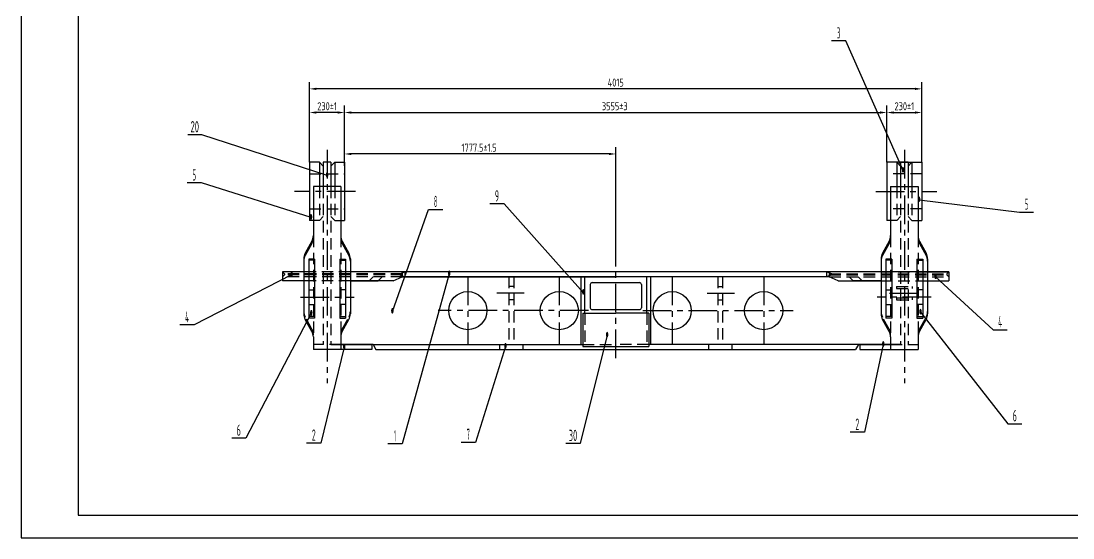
# Model space of a CAD drawing. Header units: millimetres. Extents: x 0 to 12615, y -98 to 8910.
# Drawn here: x 0 to 6897, y 0 to 3390 of the extents above; entities that cross this region are included whole.
import ezdxf
from ezdxf.enums import TextEntityAlignment as Align

# ---------------------------------------------------------------- set-up
doc = ezdxf.new("R2010")
doc.units = ezdxf.units.MM
doc.header["$LTSCALE"] = 150
doc.linetypes.add('F', pattern=[0.75, 0.5, -0.25])
doc.linetypes.add('G', pattern=[2, 1.25, -0.25, 0.25, -0.25])
for name, color, linetype in [('01', 7, 'Continuous'), ('02', 1, 'Continuous'), ('04', 2, 'F'), ('05', 4, 'G'), ('08', 1, 'Continuous'), ('11', 3, 'Continuous')]:
    doc.layers.add(name, color=color, linetype=linetype)
doc.styles.get("Standard").update_dxf_attribs({"font": 'isocp', "width": 0.707, "bigfont": 'intecad.shx'})
doc.dimstyles.new('INTE', dxfattribs={"dimscale": 15, "dimtxt": 3.5, "dimasz": 3, "dimexe": 3, "dimexo": 0, "dimgap": 1, "dimtad": 1, "dimdec": 3, "dimzin": 9, "dimdsep": 46, "dimtxsty": 'Standard', "dimcen": 0, "dimclrd": 1, "dimclre": 1, "dimclrt": 3, "dimaunit": 1, "dimadec": 0, "dimazin": 0, "dimtfac": 1, "dimtdec": 3, "dimtmove": 0, "dimatfit": 0, "dimfxl": 1, "dimarcsym": 0})

# ---------------------------------------------------------------- blocks, each defined once
blk = doc.blocks.new('*D58')
at = {"layer": '08', "color": 1, "lineweight": -2}
for p, q in [((2121.7, 2440.6), (2121.7, 2563.4)), ((3899.2, 1798.6), (3899.2, 2563.4)), ((3854.2, 2518.4), (2166.7, 2518.4))]:
    blk.add_line(p, q, dxfattribs=at)
at = {"layer": '08', "color": 1}
for points in [[(2166.7, 2525.9), (2166.7, 2510.9), (2121.7, 2518.4)], [(3854.2, 2525.9), (3854.2, 2510.9), (3899.2, 2518.4)]]:
    blk.add_solid(points, dxfattribs=at)
at = {"layer": 'Defpoints', "color": 0}
for p in [(2121.7, 2518.4), (2121.7, 2440.6), (3899.2, 1798.6)]:
    blk.add_point(p, dxfattribs=at)
at = {"layer": '08', "color": 3, "insert": (3003.3, 2559.7), "char_height": 52.5, "attachment_point": 5}
blk.add_mtext('1777.5%%p1.5', dxfattribs=at)
blk = doc.blocks.new('*D59')
at = {"layer": '08', "color": 1, "lineweight": -2}
for p, q in [((2121.7, 2464.3), (2121.7, 2835.2)), ((5676.7, 2464.3), (5676.7, 2835.2)), ((2166.7, 2790.2), (5631.7, 2790.2))]:
    blk.add_line(p, q, dxfattribs=at)
at = {"layer": '08', "color": 1}
for points in [[(2166.7, 2797.7), (2166.7, 2782.7), (2121.7, 2790.2)], [(5631.7, 2797.7), (5631.7, 2782.7), (5676.7, 2790.2)]]:
    blk.add_solid(points, dxfattribs=at)
at = {"layer": 'Defpoints', "color": 0}
for p in [(5676.7, 2790.2), (2121.7, 2464.3), (5676.7, 2464.3)]:
    blk.add_point(p, dxfattribs=at)
at = {"layer": '08', "color": 3, "insert": (3892.9, 2831.4), "char_height": 52.5, "attachment_point": 5}
blk.add_mtext('3555%%p3', dxfattribs=at)
blk = doc.blocks.new('*D60')
at = {"layer": '08', "color": 1, "lineweight": -2}
for p, q in [((1891.7, 2464.3), (1891.7, 2835.2)), ((2121.7, 2464.3), (2121.7, 2835.2)), ((2076.7, 2790.2), (1936.7, 2790.2))]:
    blk.add_line(p, q, dxfattribs=at)
at = {"layer": '08', "color": 1}
for points in [[(1936.7, 2797.7), (1936.7, 2782.7), (1891.7, 2790.2)], [(2076.7, 2797.7), (2076.7, 2782.7), (2121.7, 2790.2)]]:
    blk.add_solid(points, dxfattribs=at)
at = {"layer": 'Defpoints', "color": 0}
for p in [(1891.7, 2790.2), (1891.7, 2464.3), (2121.7, 2464.3)]:
    blk.add_point(p, dxfattribs=at)
at = {"layer": '08', "color": 3, "insert": (2006.7, 2831.4), "char_height": 52.5, "attachment_point": 5}
blk.add_mtext('230%%p1', dxfattribs=at)
blk = doc.blocks.new('*D61')
at = {"layer": '08', "color": 1, "lineweight": -2}
for p, q in [((5676.7, 2464.3), (5676.7, 2835.2)), ((5906.7, 2464.3), (5906.7, 2835.2)), ((5721.7, 2790.2), (5861.7, 2790.2))]:
    blk.add_line(p, q, dxfattribs=at)
at = {"layer": '08', "color": 1}
for points in [[(5721.7, 2797.7), (5721.7, 2782.7), (5676.7, 2790.2)], [(5861.7, 2797.7), (5861.7, 2782.7), (5906.7, 2790.2)]]:
    blk.add_solid(points, dxfattribs=at)
at = {"layer": 'Defpoints', "color": 0}
for p in [(5906.7, 2790.2), (5676.7, 2464.3), (5906.7, 2464.3)]:
    blk.add_point(p, dxfattribs=at)
at = {"layer": '08', "color": 3, "insert": (5791.7, 2831.4), "char_height": 52.5, "attachment_point": 5}
blk.add_mtext('230%%p1', dxfattribs=at)
blk = doc.blocks.new('*D84')
at = {"layer": '08', "color": 1, "lineweight": -2}
for p, q in [((1891.7, 2747.6), (1891.7, 2990.3)), ((5906.7, 2711.6), (5906.7, 2990.3)), ((5861.7, 2945.3), (1936.7, 2945.3))]:
    blk.add_line(p, q, dxfattribs=at)
at = {"layer": '08', "color": 1}
for points in [[(1936.7, 2952.8), (1936.7, 2937.8), (1891.7, 2945.3)], [(5861.7, 2952.8), (5861.7, 2937.8), (5906.7, 2945.3)]]:
    blk.add_solid(points, dxfattribs=at)
at = {"layer": 'Defpoints', "color": 0}
for p in [(1891.7, 2945.3), (1891.7, 2747.6), (5906.7, 2711.6)]:
    blk.add_point(p, dxfattribs=at)
at = {"layer": '08', "color": 3, "insert": (3899.2, 2986.6), "char_height": 52.5, "attachment_point": 5}
blk.add_mtext('4015', dxfattribs=at)
blk = doc.blocks.new('*U112')
at = {"layer": '01'}
for points in [[(25, 584), (25, 10)], [(25, 10), (831, 10)]]:
    blk.add_lwpolyline(points, dxfattribs=at)
at = {"layer": '02'}
for points in [[(0, 594), (0, 0)], [(0, 0), (841, 0)]]:
    blk.add_lwpolyline(points, dxfattribs=at)

msp = doc.modelspace()

# ---------------------------------------------------------------- hatches: boundary and pattern name
at = {"layer": '02'}
h = msp.add_hatch(color=256, dxfattribs=at)
h.paths.add_polyline_path([(5766.7322, 2464.2827), (5741.7322, 2464.2827), (5766.7322, 2439.2827)])
h.paths.add_polyline_path([(5841.7322, 2464.2827), (5816.7322, 2464.2827), (5816.7322, 2439.2827)])

# ---------------------------------------------------------------- linework, layer by layer
for p, q in [((3731.7322, 1662.1827), (3731.7322, 1510.3827)), ((3744.7322, 1675.1827), (4054.3322, 1675.1827)), ((4067.3322, 1662.1827), (4067.3322, 1510.3827)), ((3744.7322, 1497.3827), (4054.3322, 1497.3827))]:
    msp.add_line(p, q)
for centre, start, end in [((3744.7322, 1662.1827), 90, 180), ((4054.3322, 1662.1827), 0, 90), ((3744.7322, 1510.3827), 180, 270), ((4054.3322, 1510.3827), 270, 0)]:
    msp.add_arc(centre, 13, start, end)
at = {"layer": '01', "color": 7, "linetype": 'Continuous'}
for p, q in [((1891.7322, 2464.2827), (1891.7322, 2210.9041)), ((1956.7322, 2464.2827), (1891.7322, 2464.2827)), ((1956.7322, 2464.2827), (1956.7322, 2304.2827)), ((1956.7322, 2464.2827), (1981.7322, 2439.2827)), ((2031.7322, 2464.2827), (1981.7322, 2464.2827)), ((2056.7322, 2464.2827), (2031.7322, 2439.2827)), ((2056.7322, 2464.2827), (2056.7322, 2304.2827)), ((2056.7322, 2464.2827), (2121.7322, 2464.2827)), ((2121.7322, 2464.2827), (2121.7322, 2210.9041)), ((5816.7322, 2464.2827), (5676.7322, 2464.2827)), ((5676.7322, 2464.2827), (5676.7322, 2210.9041)), ((5741.7322, 2464.2827), (5741.7322, 2304.2827)), ((5741.7322, 2464.2827), (5766.7322, 2439.2827)), ((5766.7322, 2464.2827), (5816.7322, 2464.2827)), ((5841.7322, 2464.2827), (5816.7322, 2439.2827)), ((5816.7322, 2464.2827), (5906.7322, 2464.2827)), ((5841.7322, 2464.2827), (5841.7322, 2304.2827)), ((5906.7322, 2464.2827), (5906.7322, 2210.9041)), ((1916.7322, 2304.2827), (1916.7322, 1983.1001)), ((2096.7322, 2304.2827), (1916.7322, 2304.2827)), ((2096.7322, 2304.2827), (2096.7322, 1983.1001)), ((5701.7322, 2304.2827), (5701.7322, 1983.1001)), ((5701.7322, 2304.2827), (5881.7322, 2304.2827)), ((5881.7322, 2304.2827), (5881.7322, 1983.1001)), ((1891.7322, 2210.9041), (1891.7322, 2082.2827)), ((2121.7322, 2210.9041), (2121.7322, 2082.2827)), ((5676.7322, 2210.9041), (5676.7322, 2082.2827)), ((5906.7322, 2210.9041), (5906.7322, 2082.2827)), ((1916.7322, 2082.2827), (1891.7322, 2082.2827)), ((2096.7322, 2082.2827), (2121.7322, 2082.2827)), ((5701.7322, 2082.2827), (5676.7322, 2082.2827)), ((5881.7322, 2082.2827), (5906.7322, 2082.2827)), ((1907.1907, 1946.232), (1863.7736, 1867.9683)), ((1907.1907, 1931.232), (1863.7736, 1852.9683)), ((2106.2736, 1946.232), (2149.6907, 1867.9683)), ((2106.2736, 1931.232), (2149.6907, 1852.9683)), ((5692.1907, 1946.232), (5648.7736, 1867.9683)), ((5692.1907, 1931.232), (5648.7736, 1852.9683)), ((5891.2736, 1946.232), (5934.6907, 1867.9683)), ((5891.2736, 1931.232), (5934.6907, 1852.9683)), ((1886.2322, 1827.5021), (1886.2322, 1441.04)), ((1924.2322, 1827.5021), (1924.2322, 1441.04)), ((2089.2322, 1827.5021), (2089.2322, 1441.04)), ((2127.2322, 1827.5021), (2127.2322, 1441.04)), ((5671.2322, 1827.5021), (5671.2322, 1441.04)), ((5709.2322, 1827.5021), (5709.2322, 1441.04)), ((5874.2322, 1827.5021), (5874.2322, 1441.04)), ((5912.2322, 1827.5021), (5912.2322, 1441.04)), ((2499.2322, 1745.2827), (2499.2322, 1713.2827)), ((2499.2322, 1738.6153), (2516.2412, 1745.2827)), ((2516.2412, 1745.2827), (2516.2412, 1713.2827)), ((5299.2322, 1738.6153), (5282.2231, 1745.2827)), ((5282.2231, 1745.2827), (5282.2231, 1713.2827)), ((5299.2322, 1745.2827), (5299.2322, 1713.2827)), ((2159.2322, 1687.2827), (2341.4551, 1687.2827)), ((2440.3547, 1687.2827), (2499.2322, 1713.2827)), ((2499.2322, 1719.95), (2516.2412, 1713.2827)), ((2499.2322, 1713.2827), (3899.2322, 1713.2827)), ((3671.2322, 1713.2827), (3671.2322, 1268.2827)), ((3696.2322, 1473.2827), (3696.2322, 1713.2827)), ((5299.2322, 1713.2827), (3899.2322, 1713.2827)), ((4102.2322, 1473.2827), (4102.2322, 1713.2827)), ((4127.2322, 1713.2827), (4127.2322, 1268.2827)), ((5299.2322, 1719.95), (5282.2231, 1713.2827)), ((5358.1096, 1687.2827), (5299.2322, 1713.2827)), ((5639.2322, 1687.2827), (5457.0092, 1687.2827)), ((3683.1701, 1473.2827), (3899.2322, 1473.2827)), ((3683.1701, 1473.2827), (3683.1701, 1256.2827)), ((4115.2943, 1473.2827), (3899.2322, 1473.2827)), ((4115.2943, 1473.2827), (4115.2943, 1256.2827)), ((1907.1907, 1355.0318), (1863.7736, 1433.2955)), ((2106.2736, 1355.0318), (2149.6907, 1433.2955)), ((5692.1907, 1355.0318), (5648.7736, 1433.2955)), ((5891.2736, 1355.0318), (5934.6907, 1433.2955)), ((1916.7322, 1318.1636), (1916.7322, 1236.2827)), ((2096.7322, 1318.1636), (2096.7322, 1236.2827)), ((5701.7322, 1318.1636), (5701.7322, 1236.2827)), ((5881.7322, 1318.1636), (5881.7322, 1236.2827)), ((2031.7322, 1268.2827), (2299.2322, 1268.2827)), ((2299.2322, 1268.2827), (2299.2322, 1236.2827)), ((2308.2322, 1268.2827), (2326.2322, 1236.2827)), ((2308.2322, 1268.2827), (3683.1701, 1268.2827)), ((3683.1701, 1256.2827), (4115.2943, 1256.2827)), ((5766.7322, 1268.2827), (4115.2943, 1268.2827)), ((5490.2322, 1268.2827), (5472.2322, 1236.2827)), ((5766.7322, 1268.2827), (5499.2322, 1268.2827)), ((5499.2322, 1268.2827), (5499.2322, 1236.2827)), ((2326.2322, 1236.2827), (5472.2322, 1236.2827))]:
    msp.add_line(p, q, dxfattribs=at)
at = {"layer": '01'}
for p, q in [((1981.7322, 2464.2827), (1981.7322, 2304.2827)), ((2031.7322, 2464.2827), (2031.7322, 2304.2827)), ((5766.7322, 2464.2827), (5766.7322, 2304.2827)), ((5816.7322, 2464.2827), (5816.7322, 2304.2827)), ((1854.2322, 1831.1001), (1854.2322, 1470.1636)), ((1924.2322, 1827.5021), (1886.2322, 1827.5021)), ((1924.2322, 1822.5021), (1886.2322, 1822.5021)), ((2089.2322, 1827.5021), (2127.2322, 1827.5021)), ((2089.2322, 1822.5021), (2127.2322, 1822.5021)), ((2159.2322, 1831.1001), (2159.2322, 1470.1636)), ((5639.2322, 1831.1001), (5639.2322, 1470.1636)), ((5709.2322, 1827.5021), (5671.2322, 1827.5021)), ((5709.2322, 1822.5021), (5671.2322, 1822.5021)), ((5874.2322, 1827.5021), (5912.2322, 1827.5021)), ((5874.2322, 1822.5021), (5912.2322, 1822.5021)), ((5944.2322, 1831.1001), (5944.2322, 1470.1636)), ((1714.2322, 1745.2827), (1714.2322, 1687.2827)), ((1854.2322, 1745.2827), (1714.2322, 1745.2827)), ((6084.2322, 1745.2827), (2159.2322, 1745.2827)), ((5944.2322, 1745.2827), (6084.2322, 1745.2827)), ((6084.2322, 1745.2827), (6084.2322, 1687.2827)), ((1854.2322, 1687.2827), (1714.2322, 1687.2827)), ((2440.3547, 1687.2827), (2159.2322, 1687.2827)), ((5299.2322, 1713.2827), (2499.2322, 1713.2827)), ((5358.1096, 1687.2827), (5639.2322, 1687.2827)), ((5944.2322, 1687.2827), (6084.2322, 1687.2827)), ((1924.2322, 1441.04), (1886.2322, 1441.04)), ((2089.2322, 1441.04), (2127.2322, 1441.04)), ((5709.2322, 1441.04), (5671.2322, 1441.04)), ((5874.2322, 1441.04), (5912.2322, 1441.04)), ((2308.2322, 1268.2827), (2096.7322, 1268.2827)), ((5490.2322, 1268.2827), (5701.7322, 1268.2827)), ((2299.2322, 1236.2827), (1916.7322, 1236.2827)), ((5499.2322, 1236.2827), (5881.7322, 1236.2827))]:
    msp.add_line(p, q, dxfattribs=at)
for centre in [(2929.2322, 1490.7827), (3529.2322, 1490.7827), (4269.2322, 1490.7827), (4869.2322, 1490.7827)]:
    msp.add_circle(centre, 125, dxfattribs=at)
at = {"layer": '01', "color": 7, "linetype": 'Continuous'}
for centre, start, end in [((1840.7322, 1983.1001), 330.98049695, 0), ((1840.7322, 1968.1001), 330.98049695, 0), ((2172.7322, 1983.1001), 180, 209.01950305), ((2172.7322, 1968.1001), 180, 209.01950305), ((5625.7322, 1983.1001), 330.98049695, 0), ((5625.7322, 1968.1001), 330.98049695, 0), ((5957.7322, 1983.1001), 180, 209.01950305), ((5957.7322, 1968.1001), 180, 209.01950305), ((1930.2322, 1831.1001), 150.98049695, 180), ((2083.2322, 1831.1001), 0, 29.01950305), ((5715.2322, 1831.1001), 150.98049695, 180), ((5868.2322, 1831.1001), 0, 29.01950305), ((1930.2322, 1816.1001), 150.98049695, 180), ((2083.2322, 1816.1001), 0, 29.01950305), ((5715.2322, 1816.1001), 150.98049695, 180), ((5868.2322, 1816.1001), 0, 29.01950305), ((1930.2322, 1470.1636), 180, 209.01950305), ((2083.2322, 1470.1636), 330.98049695, 0), ((5715.2322, 1470.1636), 180, 209.01950305), ((5868.2322, 1470.1636), 330.98049695, 0), ((1840.7322, 1318.1636), 0, 29.01950305), ((2172.7322, 1318.1636), 150.98049695, 180), ((5625.7322, 1318.1636), 0, 29.01950305), ((5957.7322, 1318.1636), 150.98049695, 180)]:
    msp.add_arc(centre, 76, start, end, dxfattribs=at)
at = {"layer": '02'}
for p, q in [((5407.2186, 3260.4792), (5314.2186, 3260.4792)), ((5783.1287, 2410.3357), (5407.2186, 3260.4792)), ((1185.6146, 2644.8699), (1092.6146, 2644.8699)), ((2006.7322, 2377.463), (1185.6146, 2644.8699)), ((1182.3433, 2329.3368), (1089.3433, 2329.3368)), ((1901.679, 2101.9079), (1182.3433, 2329.3368)), ((5888.3336, 2217.9413), (6546.1665, 2137.0497)), ((2434.5681, 1486.0449), (2671.6665, 2154.7243)), ((2671.6665, 2154.7243), (2764.6665, 2154.7243)), ((3166.9388, 2191.5807), (3073.9388, 2191.5807)), ((3686.408, 1610.1836), (3166.9388, 2191.5807)), ((6546.1665, 2137.0497), (6639.1665, 2137.0497)), ((1774.3506, 1726.2827), (1135.1308, 1397.6821)), ((2807.2809, 1732.3684), (2498.047, 618.1943)), ((5995.9237, 1713.2827), (6373.1205, 1365.8847)), ((1903.0843, 1473.4195), (1474.1748, 654.9806)), ((5897.6795, 1480.2719), (6469.2905, 749.6192)), ((1135.1308, 1397.6821), (1042.1308, 1397.6821)), ((3842.8781, 1329.4259), (3665.521, 620.2737)), ((6373.1205, 1365.8847), (6466.1205, 1365.8847)), ((2119.2383, 1250.564), (1965.6928, 622.4112)), ((3176.4988, 1256.2904), (2978.7164, 626.7199)), ((5653.3311, 1268.2827), (5529.9659, 693.5721)), ((5529.9659, 693.5721), (5436.9659, 693.5721)), ((6469.2905, 749.6192), (6562.2905, 749.6192)), ((1474.1748, 654.9806), (1381.1748, 654.9806)), ((1965.6928, 622.4112), (1872.6928, 622.4112)), ((2978.7164, 626.7199), (2885.7164, 626.7199)), ((2498.047, 618.1943), (2405.047, 618.1943)), ((3665.521, 620.2737), (3572.521, 620.2737))]:
    msp.add_line(p, q, dxfattribs=at)
at = {"layer": '04', "color": 2, "linetype": 'F'}
for p, q in [((1891.7322, 2387.2827), (2121.7322, 2387.2827)), ((5906.7322, 2387.2827), (5676.7322, 2387.2827)), ((1956.7322, 2304.2827), (1956.7322, 2082.2827)), ((1981.7322, 2304.2827), (1981.7322, 1268.2827)), ((2031.7322, 2304.2827), (2031.7322, 1268.2827)), ((2056.7322, 2304.2827), (2056.7322, 2082.2827)), ((5741.7322, 2304.2827), (5741.7322, 2082.2827)), ((5766.7322, 2304.2827), (5766.7322, 1268.2827)), ((5816.7322, 2304.2827), (5816.7322, 1268.2827)), ((5841.7322, 2304.2827), (5841.7322, 2082.2827)), ((1891.7322, 2159.2827), (2121.7322, 2159.2827)), ((5906.7322, 2159.2827), (5676.7322, 2159.2827)), ((1956.7322, 2082.2827), (1916.7322, 2082.2827)), ((1956.7322, 2082.2827), (1981.7322, 2107.2827)), ((2056.7322, 2082.2827), (2031.7322, 2107.2827)), ((2056.7322, 2082.2827), (2096.7322, 2082.2827)), ((5741.7322, 2082.2827), (5701.7322, 2082.2827)), ((5741.7322, 2082.2827), (5766.7322, 2107.2827)), ((5841.7322, 2082.2827), (5816.7322, 2107.2827)), ((5841.7322, 2082.2827), (5881.7322, 2082.2827)), ((1916.7322, 1983.1001), (1916.7322, 1318.1636)), ((2096.7322, 1983.1001), (2096.7322, 1318.1636)), ((5701.7322, 1983.1001), (5701.7322, 1318.1636)), ((5881.7322, 1983.1001), (5881.7322, 1318.1636)), ((1727.2322, 1732.2827), (1714.2322, 1745.2827)), ((1727.2322, 1726.2827), (1714.2322, 1713.2827)), ((2499.2322, 1732.2827), (1727.2322, 1732.2827)), ((2499.2322, 1726.2827), (1727.2322, 1726.2827)), ((2159.2322, 1745.2827), (1854.2322, 1745.2827)), ((5299.2322, 1732.2827), (6071.2322, 1732.2827)), ((5299.2322, 1726.2827), (6071.2322, 1726.2827)), ((5639.2322, 1745.2827), (5944.2322, 1745.2827)), ((6071.2322, 1732.2827), (6084.2322, 1745.2827)), ((6071.2322, 1726.2827), (6084.2322, 1713.2827)), ((2499.2322, 1713.2827), (1714.2322, 1713.2827)), ((2159.2322, 1687.2827), (1854.2322, 1687.2827)), ((2282.5777, 1687.2827), (2309.577, 1713.2827)), ((2341.4551, 1687.2827), (2368.4544, 1713.2827)), ((3198.2322, 1713.2827), (3198.2322, 1268.2827)), ((3230.2322, 1713.2827), (3230.2322, 1268.2827)), ((4568.2322, 1713.2827), (4568.2322, 1268.2827)), ((4600.2322, 1713.2827), (4600.2322, 1268.2827)), ((5299.2322, 1713.2827), (6084.2322, 1713.2827)), ((5457.0092, 1687.2827), (5430.0099, 1713.2827)), ((5515.8866, 1687.2827), (5488.8874, 1713.2827)), ((5639.2322, 1687.2827), (5944.2322, 1687.2827)), ((1886.2322, 1627.4127), (1924.2322, 1627.4127)), ((2127.2322, 1627.4127), (2089.2322, 1627.4127)), ((3230.2322, 1649.7827), (3198.2322, 1649.7827)), ((4568.2322, 1649.7827), (4600.2322, 1649.7827)), ((5671.2322, 1627.4127), (5709.2322, 1627.4127)), ((5740.7322, 1649.7827), (5842.7322, 1649.7827)), ((5740.7322, 1649.7827), (5740.7322, 1635.7827)), ((5740.7322, 1635.7827), (5842.7322, 1635.7827)), ((5842.7322, 1649.7827), (5842.7322, 1635.7827)), ((5912.2322, 1627.4127), (5874.2322, 1627.4127)), ((1886.2322, 1532.1527), (1924.2322, 1532.1527)), ((2127.2322, 1532.1527), (2089.2322, 1532.1527)), ((3230.2322, 1560.7827), (3198.2322, 1560.7827)), ((4568.2322, 1560.7827), (4600.2322, 1560.7827)), ((5671.2322, 1532.1527), (5709.2322, 1532.1527)), ((5740.7322, 1574.7827), (5842.7322, 1574.7827)), ((5740.7322, 1574.7827), (5740.7322, 1560.7827)), ((5740.7322, 1560.7827), (5842.7322, 1560.7827)), ((5842.7322, 1574.7827), (5842.7322, 1560.7827)), ((5912.2322, 1532.1527), (5874.2322, 1532.1527)), ((1924.2322, 1453.04), (1886.2322, 1453.04)), ((2089.2322, 1453.04), (2127.2322, 1453.04)), ((3696.2322, 1473.2827), (3696.2322, 1256.2827)), ((4102.2322, 1473.2827), (4102.2322, 1256.2827)), ((5709.2322, 1453.04), (5671.2322, 1453.04)), ((5874.2322, 1453.04), (5912.2322, 1453.04)), ((1907.1907, 1370.0318), (1863.7736, 1448.2955)), ((2106.2736, 1370.0318), (2149.6907, 1448.2955)), ((5692.1907, 1370.0318), (5648.7736, 1448.2955)), ((5891.2736, 1370.0318), (5934.6907, 1448.2955)), ((2096.7322, 1268.2827), (1916.7322, 1268.2827)), ((3138.2322, 1268.2827), (3138.2322, 1236.2827)), ((3290.2322, 1268.2827), (3290.2322, 1236.2827)), ((3683.1701, 1268.2827), (3899.2322, 1268.2827)), ((4115.2943, 1268.2827), (3899.2322, 1268.2827)), ((4508.2322, 1268.2827), (4508.2322, 1236.2827)), ((4660.2322, 1268.2827), (4660.2322, 1236.2827)), ((5701.7322, 1268.2827), (5881.7322, 1268.2827))]:
    msp.add_line(p, q, dxfattribs=at)
at = {"layer": '04'}
for p, q in [((1727.2322, 1732.2827), (1727.2322, 1726.2827)), ((2483.077, 1732.2827), (2499.2322, 1738.6153)), ((2483.077, 1732.2827), (2483.077, 1726.2827)), ((2483.077, 1726.2827), (2499.2322, 1719.95)), ((5315.3873, 1732.2827), (5299.2322, 1738.6153)), ((5315.3873, 1726.2827), (5299.2322, 1719.95)), ((5315.3873, 1732.2827), (5315.3873, 1726.2827)), ((6071.2322, 1732.2827), (6071.2322, 1726.2827))]:
    msp.add_line(p, q, dxfattribs=at)
at = {"layer": '04', "color": 2, "linetype": 'F'}
for centre, start, end in [((1930.2322, 1485.1636), 180, 209.01950305), ((2083.2322, 1485.1636), 330.98049695, 0), ((5715.2322, 1485.1636), 180, 209.01950305), ((5868.2322, 1485.1636), 330.98049695, 0), ((1840.7322, 1333.1636), 0, 29.01950305), ((2172.7322, 1333.1636), 150.98049695, 180), ((5625.7322, 1333.1636), 0, 29.01950305), ((5957.7322, 1333.1636), 150.98049695, 180)]:
    msp.add_arc(centre, 76, start, end, dxfattribs=at)
at = {"layer": '05', "color": 4, "linetype": 'G'}
for p, q in [((2006.7322, 2545.9276), (2006.7322, 1014.8534)), ((5791.7322, 2545.9276), (5791.7322, 1014.8534)), ((2193.3754, 2273.2827), (1793.7369, 2273.2827)), ((5605.0889, 2273.2827), (6004.7274, 2273.2827)), ((3899.2322, 1180.1394), (3899.2322, 1798.6416)), ((2929.2322, 1713.2827), (2929.2322, 1268.2827)), ((3529.2322, 1713.2827), (3529.2322, 1268.2827)), ((4269.2322, 1713.2827), (4269.2322, 1268.2827)), ((4869.2322, 1713.2827), (4869.2322, 1268.2827)), ((3298.9815, 1605.2827), (3119.7687, 1605.2827)), ((4499.4829, 1605.2827), (4678.6956, 1605.2827)), ((5695.3052, 1605.2827), (5874.5179, 1605.2827)), ((1831.8688, 1579.7827), (2184.4362, 1579.7827)), ((5966.5955, 1579.7827), (5614.0281, 1579.7827)), ((3721.3108, 1490.7827), (2735.7235, 1490.7827)), ((4077.1535, 1490.7827), (5062.7408, 1490.7827))]:
    msp.add_line(p, q, dxfattribs=at)

# ---------------------------------------------------------------- block references
at = {"layer": '04', "xscale": 15, "yscale": 15, "zscale": 15}
msp.add_blockref('*U112', (0, 0), dxfattribs=at)

# ---------------------------------------------------------------- texts
at = {"layer": '02', "width": 0.605172}
for p, p2 in [((5774.1287, 2395.3357), (5792.1287, 2395.3357)), ((1997.7322, 2362.463), (2015.7322, 2362.463)), ((5879.3336, 2202.9413), (5897.3336, 2202.9413)), ((1892.679, 2086.9079), (1910.679, 2086.9079)), ((1765.3506, 1711.2827), (1783.3506, 1711.2827)), ((2798.2809, 1717.3684), (2816.2809, 1717.3684)), ((5986.9237, 1698.2827), (6004.9237, 1698.2827)), ((3677.408, 1595.1836), (3695.408, 1595.1836)), ((1894.0843, 1458.4195), (1912.0843, 1458.4195)), ((2425.5681, 1471.0449), (2443.5681, 1471.0449)), ((5888.6795, 1465.2719), (5906.6795, 1465.2719)), ((3833.8781, 1314.4259), (3851.8781, 1314.4259)), ((2110.2383, 1235.564), (2128.2383, 1235.564)), ((3167.4988, 1241.2904), (3185.4988, 1241.2904)), ((5644.3311, 1253.2827), (5662.3311, 1253.2827))]:
    msp.add_text('●', height=30, dxfattribs=at).set_placement(p, p2, align=Align.FIT)
at = {"layer": '11'}
for s, height, width, p, p2 in [('3', 74.2462, 0.527686, (5349.1331, 3275.4792), (5372.3042, 3275.4792)), ('20', 74.24621, 0.600864, (1111.2146, 2659.8699), (1167.0146, 2659.8699)), ('5', 74.2462, 0.527686, (1124.2577, 2344.3368), (1147.4288, 2344.3368)), ('9', 74.2462, 0.579528, (3107.0659, 2206.5807), (3133.8117, 2206.5807)), ('8', 74.2462, 0.514182, (2707.6681, 2169.7243), (2728.6649, 2169.7243)), ('5', 74.2462, 0.527686, (6581.0809, 2152.0497), (6604.252, 2152.0497)), ('4', 74.2462, 0.543846, (1075.5077, 1412.6821), (1101.7538, 1412.6821)), ('4', 74.2462, 0.543846, (6406.4975, 1380.8847), (6432.7435, 1380.8847)), ('6', 74.2462, 0.600695, (6502.4195, 764.6192), (6529.1616, 764.6192)), ('2', 74.2462, 0.562593, (5470.7247, 708.5721), (5496.2071, 708.5721)), ('6', 74.2462, 0.600695, (1414.3038, 669.9806), (1441.0458, 669.9806)), ('2', 74.2462, 0.562593, (1906.4516, 637.4112), (1931.9341, 637.4112)), ('1', 74.2462, 0.404, (2446.2978, 633.1943), (2456.7963, 633.1943)), ('7', 74.2462, 0.514182, (2921.718, 641.7199), (2942.7148, 641.7199)), ('30', 74.24621, 0.600864, (3591.121, 635.2737), (3646.921, 635.2737))]:
    msp.add_text(s, height=height, dxfattribs=dict(at, width=width)).set_placement(p, p2, align=Align.FIT)

# ---------------------------------------------------------------- dimensions: what is measured, and where the dimension line sits
at = {"layer": '08'}
dim = msp.add_linear_dim(base=(1891.7322, 2945.3181), p1=(5906.7322, 2711.5748), p2=(1891.7322, 2747.579), dimstyle='INTE', dxfattribs=at)
dim.commit()
dim.dimension.update_dxf_attribs({"geometry": '*D84', "text_midpoint": (3899.2322, 2986.5681)})
dim = msp.add_linear_dim(base=(1891.7322, 2790.1556), p1=(2121.7322, 2464.2827), p2=(1891.7322, 2464.2827), text='<>%%p1', dimstyle='INTE', dxfattribs=at)
dim.commit()
dim.dimension.update_dxf_attribs({"geometry": '*D60', "text_midpoint": (2006.7322, 2831.4107)})
for base, p1, p2, text, picture, middle in [((5676.7322, 2790.1556), (2121.7322, 2464.2827), (5676.7322, 2464.2827), '<>%%p3', '*D59', (3892.8775, 2790.1556)), ((2121.7322, 2518.4033), (3899.2322, 1798.6416), (2121.7322, 2440.5694), '<>%%p1.5', '*D58', (3003.3313, 2518.4033))]:
    dim = msp.add_linear_dim(base=base, p1=p1, p2=p2, text=text, dimstyle='INTE', dxfattribs=at)
    dim.commit()
    dim.dimension.update_dxf_attribs({"geometry": picture, "text_midpoint": middle, "dimtype": 160})
dim = msp.add_linear_dim(base=(5906.7322, 2790.1556), p1=(5676.7322, 2464.2827), p2=(5906.7322, 2464.2827), angle=180, text='<>%%p1', dimstyle='INTE', dxfattribs=at)
dim.commit()
dim.dimension.update_dxf_attribs({"geometry": '*D61', "text_midpoint": (5791.7322, 2831.4107)})

doc.saveas('drawing.dxf')
